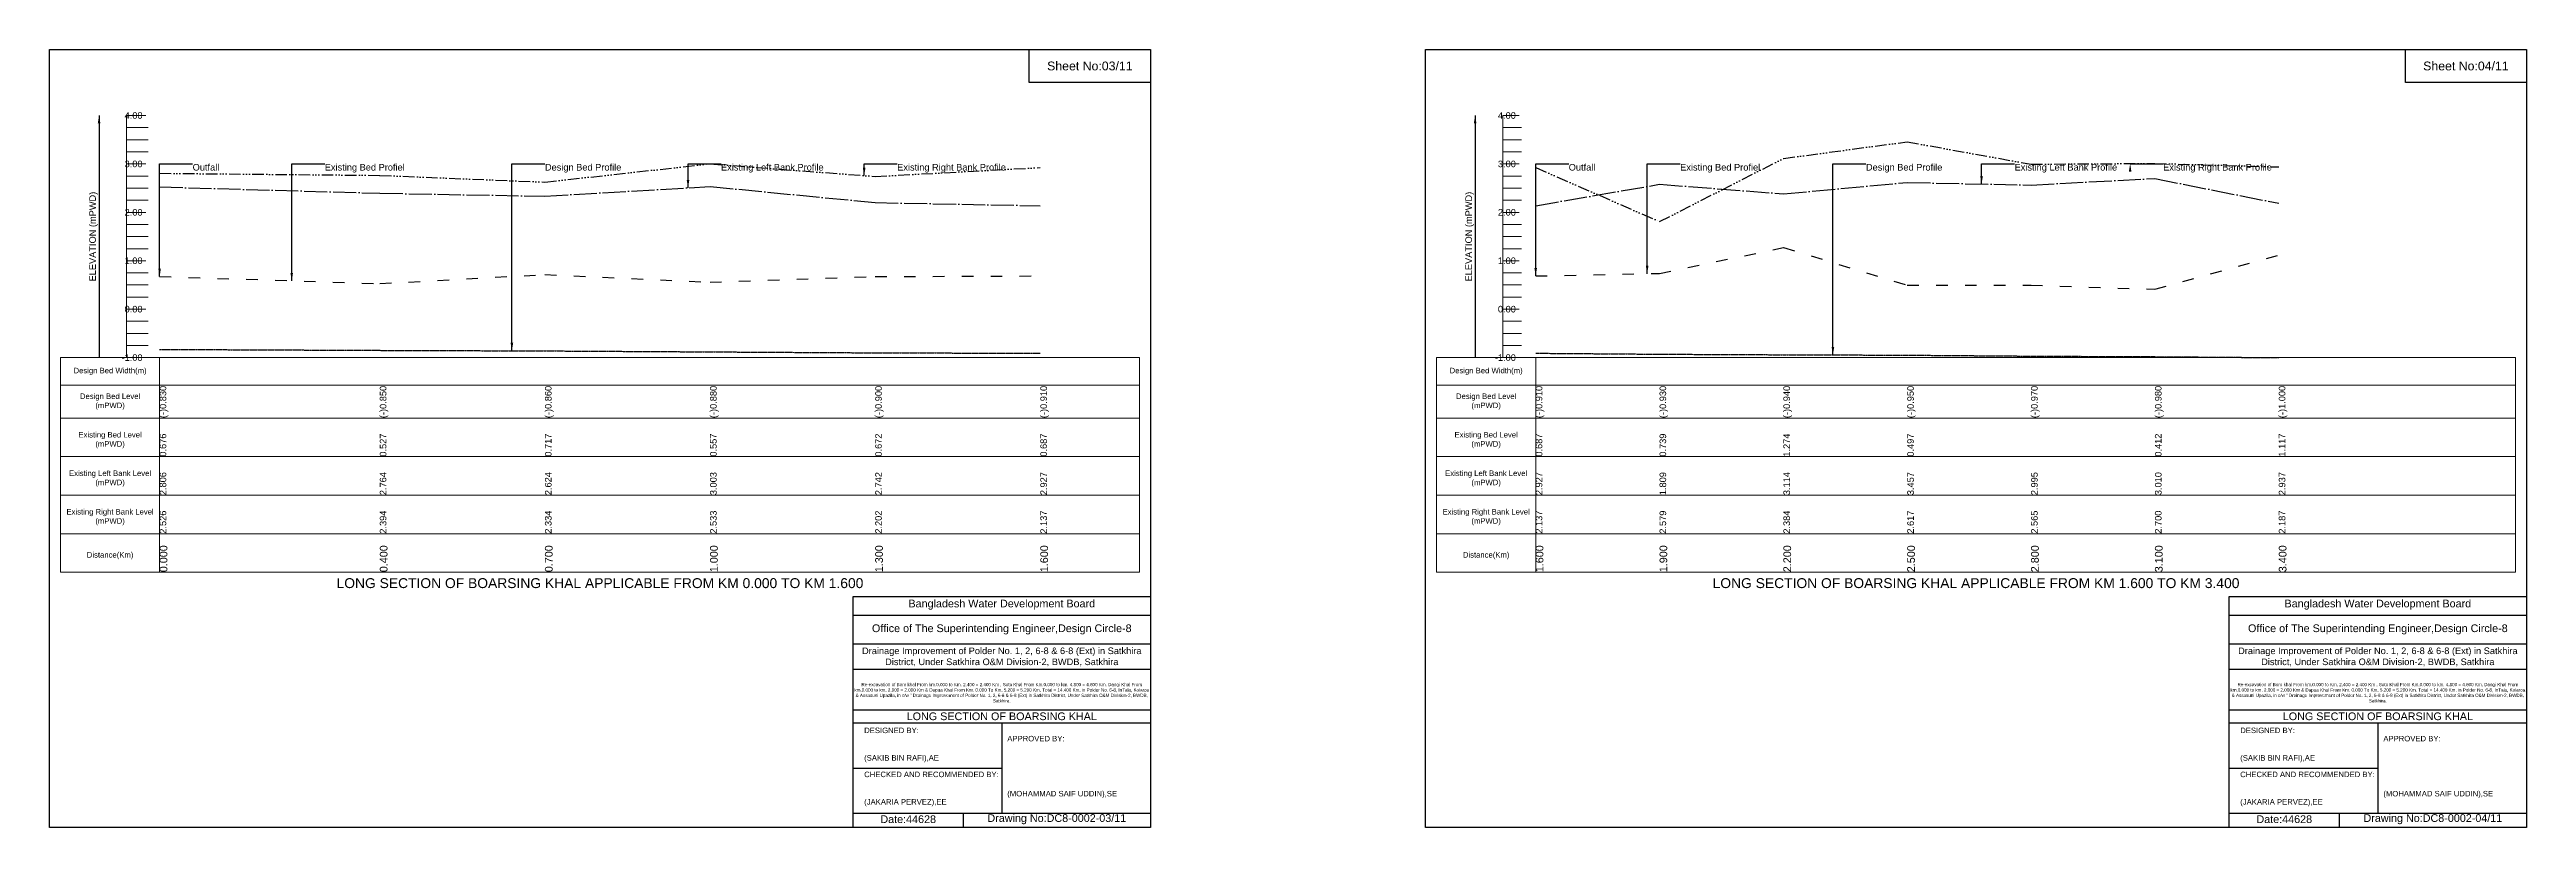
# Model space of a CAD drawing. Header units: inches. Extents: x 91000 to 268000, y -5656 to 20000.
# Drawn here: x 120000 to 138000, y 14344 to 20000 of the extents above; entities that cross this region are included whole.
import ezdxf

# ---------------------------------------------------------------- set-up
doc = ezdxf.new("R2010")
doc.units = ezdxf.units.IN
doc.header["$LTSCALE"] = 7
doc.header["$MEASUREMENT"] = 0
for name, pattern in [('ACAD_ISO03W100', [30, 12, -18]), ('ACAD_ISO04W100', [30, 24, -3, 0, -3]), ('ACAD_ISO14W100', [24, 12, -3, 0, -3, 0, -3, 0, -3]), ('CENTER', [2, 1.25, -0.25, 0.25, -0.25])]:
    doc.linetypes.add(name, pattern=pattern)
for name, color, linetype, lineweight in [('Design Bed Level Long Section', 7, 'CENTER', 25), ('Existing Bed Level for Long Section', 7, 'ACAD_ISO03W100', 25), ('Existing Left Bank of Long section', 7, 'ACAD_ISO04W100', 25), ('Existing Right Bank of Long Section', 7, 'ACAD_ISO14W100', 25), ('Long Section Border', 7, 'Continuous', 9), ('Long Section Labels', 7, 'Continuous', 9), ('Vscale for Long Section', 7, 'Continuous', 9)]:
    doc.layers.add(name, color=color, linetype=linetype, lineweight=lineweight)
doc.styles.get("Standard").update_dxf_attribs({"font": 'arial.ttf'})
doc.dimstyles.get("Standard").update_dxf_attribs({"dimtxt": 0.18, "dimasz": 0.18, "dimexe": 0.18, "dimexo": 0.0625, "dimgap": 0.09, "dimtad": 0, "dimtih": 1, "dimtoh": 1, "dimdec": 4, "dimzin": 0, "dimdsep": 46, "dimtxsty": 'Standard', "dimcen": 0.09, "dimadec": 0, "dimazin": 0, "dimtfac": 1, "dimtdec": 4, "dimtofl": 0, "dimtmove": 0, "dimatfit": 3, "dimfxl": 1, "dimtolj": 1, "dimtzin": 0, "dimarcsym": 0})

msp = doc.modelspace()

# ---------------------------------------------------------------- linework, layer by layer
for points in [[(120000, 20000), (128000, 20000), (128000, 14344), (120000, 14344)], [(127120, 20000), (128000, 20000), (128000, 19760), (127120, 19760)], [(130000, 20000), (138000, 20000), (138000, 14344), (130000, 14344)], [(137120, 20000), (138000, 20000), (138000, 19760), (137120, 19760)]]:
    msp.add_lwpolyline(points, close=True)
for points in [[(125840, 14344), (125840, 16024), (128000, 16024)], [(135840, 14344), (135840, 16024), (138000, 16024)], [(125840, 15888), (128000, 15888)], [(135840, 15888), (138000, 15888)], [(125840, 15680), (128000, 15680)], [(135840, 15680), (138000, 15680)], [(125840, 15496), (128000, 15496)], [(135840, 15496), (138000, 15496)], [(125840, 15200), (128000, 15200)], [(135840, 15200), (138000, 15200)], [(125840, 15104), (128000, 15104)], [(126920, 15104), (126920, 14448)], [(135840, 15104), (138000, 15104)], [(136920, 15104), (136920, 14448)], [(125840, 14776), (126920, 14776)], [(135840, 14776), (136920, 14776)], [(125840, 14448), (128000, 14448)], [(126640, 14448), (126640, 14344)], [(135840, 14448), (138000, 14448)], [(136640, 14448), (136640, 14344)]]:
    msp.add_lwpolyline(points)
at = {"layer": 'Design Bed Level Long Section'}
for points in [[(120800, 17820), (122400, 17813), (123600, 17809), (124800, 17802), (126000, 17795), (127200, 17792)], [(130800, 17792), (131700, 17785), (132600, 17781), (133500, 17778), (134400, 17771), (135300, 17767), (136200, 17760)]]:
    msp.add_lwpolyline(points, dxfattribs=at)
at = {"layer": 'Existing Bed Level for Long Section'}
for points in [[(130800, 18354), (131700, 18372), (132600, 18560), (133500, 18287), (134400, 18287), (135300, 18257), (136200, 18505)], [(120800, 18350), (122400, 18298), (123600, 18364), (124800, 18308), (126000, 18349), (127200, 18354)]]:
    msp.add_lwpolyline(points, dxfattribs=at)
at = {"layer": 'Existing Left Bank of Long section'}
for points in [[(120800, 19001), (122400, 18955), (123600, 18934), (124800, 19004), (126000, 18887), (127200, 18864)], [(130800, 18864), (131700, 19020), (132600, 18951), (133500, 19033), (134400, 19015), (135300, 19062), (136200, 18882)]]:
    msp.add_lwpolyline(points, dxfattribs=at)
at = {"layer": 'Existing Right Bank of Long Section'}
for points in [[(130800, 19142), (131700, 18749), (132600, 19208), (133500, 19329), (134400, 19166), (135300, 19172), (136200, 19146)], [(120800, 19100), (122400, 19085), (123600, 19036), (124800, 19169), (126000, 19077), (127200, 19142)]]:
    msp.add_lwpolyline(points, dxfattribs=at)
at = {"layer": 'Long Section Border'}
for points in [[(120080, 17760), (127920, 17760), (127920, 16200), (120080, 16200)], [(130080, 17760), (137920, 17760), (137920, 16200), (130080, 16200)]]:
    msp.add_lwpolyline(points, close=True, dxfattribs=at)
for points in [[(120800, 17760), (120800, 16200)], [(130800, 17760), (130800, 16200)], [(120080, 17560), (127920, 17560)], [(130080, 17560), (137920, 17560)], [(120080, 17320), (127920, 17320)], [(130080, 17320), (137920, 17320)], [(120080, 17040), (127920, 17040)], [(130080, 17040), (137920, 17040)], [(120080, 16760), (127920, 16760)], [(130080, 16760), (137920, 16760)], [(120080, 16480), (127920, 16480)], [(130080, 16480), (137920, 16480)]]:
    msp.add_lwpolyline(points, dxfattribs=at)
at = {"layer": 'Vscale for Long Section'}
for points in [[(120560, 17760), (120560, 18112), (120560, 18464), (120560, 18816), (120560, 19168), (120560, 19520)], [(120560, 19520), (120700, 19520)], [(130560, 17760), (130560, 18112), (130560, 18464), (130560, 18816), (130560, 19168), (130560, 19520)], [(130560, 19520), (130680, 19520)], [(120560, 19432), (120716, 19432)], [(120560, 19344), (120716, 19344)], [(130560, 19432), (130696, 19432)], [(130560, 19344), (130696, 19344)], [(120560, 19256), (120716, 19256)], [(120560, 19168), (120700, 19168)], [(120560, 19080), (120716, 19080)], [(130560, 19256), (130696, 19256)], [(130560, 19168), (130680, 19168)], [(130560, 19080), (130696, 19080)], [(120560, 18992), (120716, 18992)], [(120560, 18904), (120716, 18904)], [(130560, 18992), (130696, 18992)], [(130560, 18904), (130696, 18904)], [(120560, 18816), (120700, 18816)], [(120560, 18728), (120716, 18728)], [(130560, 18816), (130680, 18816)], [(130560, 18728), (130696, 18728)], [(120560, 18640), (120716, 18640)], [(120560, 18552), (120716, 18552)], [(130560, 18640), (130696, 18640)], [(130560, 18552), (130696, 18552)], [(120560, 18464), (120700, 18464)], [(120560, 18376), (120716, 18376)], [(130560, 18464), (130680, 18464)], [(130560, 18376), (130696, 18376)], [(120560, 18288), (120716, 18288)], [(120560, 18200), (120716, 18200)], [(130560, 18288), (130696, 18288)], [(130560, 18200), (130696, 18200)], [(120560, 18112), (120700, 18112)], [(120560, 18024), (120716, 18024)], [(130560, 18112), (130680, 18112)], [(130560, 18024), (130696, 18024)], [(120560, 17936), (120716, 17936)], [(120560, 17848), (120716, 17848)], [(130560, 17936), (130696, 17936)], [(130560, 17848), (130696, 17848)], [(120560, 17760), (120700, 17760)], [(130560, 17760), (130680, 17760)]]:
    msp.add_lwpolyline(points, dxfattribs=at)

# ---------------------------------------------------------------- texts
at = {"attachment_point": 5}
for s, insert, char_height in [('Sheet No:03/11', (127560, 19880), 64), ('Sheet No:04/11', (137560, 19880), 64), ('Bangladesh Water Development Board', (126920, 15964), 56), ('Bangladesh Water Development Board', (136920, 15964), 56), ('Office of The Superintending Engineer,Design Circle-8', (126920, 15784), 56), ('Office of The Superintending Engineer,Design Circle-8', (136920, 15784), 56)]:
    msp.add_mtext(s, dxfattribs=dict(at, insert=insert, char_height=char_height))
for s, insert, char_height, width, attachment_point in [('Drainage Improvement of Polder No. 1, 2, 6-8 & 6-8 (Ext) in Satkhira District, Under Satkhira O&M Division-2, BWDB, Satkhira', (126920, 15584), 48, 2240, 5), ('Drainage Improvement of Polder No. 1, 2, 6-8 & 6-8 (Ext) in Satkhira District, Under Satkhira O&M Division-2, BWDB, Satkhira', (136920, 15584), 48, 2240, 5), ('Re-excavation of Boro khal From km.0.000 to Km. 2.400 = 2.400 Km , Soto Khal From Km.0.000 to km. 4.800 = 4.800 Km, Dangi Khal From km.0.000 to km. 2.000 = 2.000 Km & Dapua Khal From Km. 0.000 To Km. 5.200 = 5.200 Km. Total = 14.400 Km. in Polder No. 6-8, InTala, Kolaroa & Assasuni Upazila, in c/w “ Drainage Improvement of Polder No. 1, 2, 6-8 & 6-8 (Ext) in Satkhira District, Under Satkhira O&M Division-2, BWDB, Satkhira.', (126920, 15324), 23.565, 2160, 5), ('Re-excavation of Boro khal From km.0.000 to Km. 2.400 = 2.400 Km , Soto Khal From Km.0.000 to km. 4.800 = 4.800 Km, Dangi Khal From km.0.000 to km. 2.000 = 2.000 Km & Dapua Khal From Km. 0.000 To Km. 5.200 = 5.200 Km. Total = 14.400 Km. in Polder No. 6-8, InTala, Kolaroa & Assasuni Upazila, in c/w “ Drainage Improvement of Polder No. 1, 2, 6-8 & 6-8 (Ext) in Satkhira District, Under Satkhira O&M Division-2, BWDB, Satkhira.', (136920, 15324), 23.565, 2160, 5), ('LONG SECTION OF BOARSING KHAL', (126920, 15152), 56, 2240, 5), ('LONG SECTION OF BOARSING KHAL', (136920, 15152), 56, 2240, 5), ('DESIGNED BY:^J^J^J(SAKIB BIN RAFI),AE', (125920, 14944), 40, 1120, 4), ('APPROVED BY:^J^J^J^J^J^J(MOHAMMAD SAIF UDDIN),SE', (126960, 14784), 40, 1120, 4), ('DESIGNED BY:^J^J^J(SAKIB BIN RAFI),AE', (135920, 14944), 40, 1120, 4), ('APPROVED BY:^J^J^J^J^J^J(MOHAMMAD SAIF UDDIN),SE', (136960, 14784), 40, 1120, 4), ('CHECKED AND RECOMMENDED BY:^J^J^J(JAKARIA PERVEZ),EE', (125920, 14624), 40, 1120, 4), ('CHECKED AND RECOMMENDED BY:^J^J^J(JAKARIA PERVEZ),EE', (135920, 14624), 40, 1120, 4), ('Date:44628', (126240, 14404), 56, 1120, 5), ('Drawing No:DC8-0002-03/11', (127320, 14404), 56, 1760, 5), ('Date:44628', (136240, 14404), 56, 1120, 5), ('Drawing No:DC8-0002-04/11', (137320, 14404), 56, 1760, 5)]:
    msp.add_mtext(s, dxfattribs=dict(insert=insert, char_height=char_height, width=width, attachment_point=attachment_point))
at = {"layer": 'Long Section Border', "attachment_point": 5}
for s, insert, char_height in [('Design Bed Width(m)', (120440, 17660), 40), ('Design Bed Width(m)', (130440, 17660), 40), ('Design Bed Level^J(mPWD)', (120440, 17440), 40), ('Design Bed Level^J(mPWD)', (130440, 17440), 40), ('Existing Bed Level^J(mPWD)', (120440, 17160), 40), ('Existing Bed Level^J(mPWD)', (130440, 17160), 40), ('Existing Left Bank Level^J(mPWD)', (120440, 16880), 40), ('Existing Left Bank Level^J(mPWD)', (130440, 16880), 40), ('Existing Right Bank Level^J(mPWD)', (120440, 16600), 40), ('Existing Right Bank Level^J(mPWD)', (130440, 16600), 40), ('Distance(Km)', (120440, 16320), 40), ('Distance(Km)', (130440, 16320), 40), ('LONG SECTION OF BOARSING KHAL APPLICABLE FROM KM 0.000 TO KM 1.600', (124000, 16120), 72), ('LONG SECTION OF BOARSING KHAL APPLICABLE FROM KM 1.600 TO KM 3.400', (134000, 16120), 72)]:
    msp.add_mtext(s, dxfattribs=dict(at, insert=insert, char_height=char_height))
at = {"layer": 'Long Section Labels', "char_height": 48, "attachment_point": 1}
for s, insert in [('Outfall', (121040, 19168)), ('Existing Bed Profiel', (122000, 19168)), ('Design Bed Profile', (123600, 19168)), ('Existing Left Bank Profile', (124880, 19168)), ('Existing Right Bank Profile', (126160, 19168)), ('Outfall', (131040, 19168)), ('Existing Bed Profiel', (131850, 19168)), ('Design Bed Profile', (133200, 19168)), ('Existing Left Bank Profile', (134280, 19168)), ('Existing Right Bank Profile', (135360, 19168))]:
    msp.add_mtext(s, dxfattribs=dict(at, insert=insert))
at = {"layer": 'Vscale for Long Section', "char_height": 48, "attachment_point": 6}
for s, insert in [('4.00', (120676, 19520)), ('4.00', (130656, 19520)), ('3.00', (120676, 19168)), ('3.00', (130656, 19168)), ('2.00', (120676, 18816)), ('2.00', (130656, 18816)), ('1.00', (120676, 18464)), ('1.00', (130656, 18464)), ('0.00', (120676, 18112)), ('0.00', (130656, 18112)), ('-1.00', (120676, 17760)), ('-1.00', (130656, 17760))]:
    msp.add_mtext(s, dxfattribs=dict(at, insert=insert))
at = {"layer": 'Vscale for Long Section', "rotation": 90}
for s, insert, char_height, attachment_point in [('ELEVATION (mPWD)', (120320, 18640), 48, 5), ('ELEVATION (mPWD)', (130320, 18640), 48, 5), ('(-)0.830', (120800, 17320), 48, 1), ('(-)0.850', (122400, 17320), 48, 1), ('(-)0.860', (123600, 17320), 48, 1), ('(-)0.880', (124800, 17320), 48, 1), ('(-)0.900', (126000, 17320), 48, 1), ('(-)0.910', (127200, 17320), 48, 1), ('(-)0.910', (130800, 17320), 48, 1), ('(-)0.930', (131700, 17320), 48, 1), ('(-)0.940', (132600, 17320), 48, 1), ('(-)0.950', (133500, 17320), 48, 1), ('(-)0.970', (134400, 17320), 48, 1), ('(-)0.980', (135300, 17320), 48, 1), ('(-)1.000', (136200, 17320), 48, 1), ('0.676', (120800, 17040), 48, 1), ('0.527', (122400, 17040), 48, 1), ('0.717', (123600, 17040), 48, 1), ('0.557', (124800, 17040), 48, 1), ('0.672', (126000, 17040), 48, 1), ('0.687', (127200, 17040), 48, 1), ('0.687', (130800, 17040), 48, 1), ('0.739', (131700, 17040), 48, 1), ('1.274', (132600, 17040), 48, 1), ('0.497', (133500, 17040), 48, 1), ('0.497', (133500, 17040), 48, 1), ('0.412', (135300, 17040), 48, 1), ('1.117', (136200, 17040), 48, 1), ('2.806', (120800, 16760), 48, 1), ('2.764', (122400, 16760), 48, 1), ('2.624', (123600, 16760), 48, 1), ('3.003', (124800, 16760), 48, 1), ('2.742', (126000, 16760), 48, 1), ('2.927', (127200, 16760), 48, 1), ('2.927', (130800, 16760), 48, 1), ('1.809', (131700, 16760), 48, 1), ('3.114', (132600, 16760), 48, 1), ('3.457', (133500, 16760), 48, 1), ('2.995', (134400, 16760), 48, 1), ('3.010', (135300, 16760), 48, 1), ('2.937', (136200, 16760), 48, 1), ('2.526', (120800, 16480), 48, 1), ('2.394', (122400, 16480), 48, 1), ('2.334', (123600, 16480), 48, 1), ('2.533', (124800, 16480), 48, 1), ('2.202', (126000, 16480), 48, 1), ('2.137', (127200, 16480), 48, 1), ('2.137', (130800, 16480), 48, 1), ('2.579', (131700, 16480), 48, 1), ('2.384', (132600, 16480), 48, 1), ('2.617', (133500, 16480), 48, 1), ('2.565', (134400, 16480), 48, 1), ('2.700', (135300, 16480), 48, 1), ('2.187', (136200, 16480), 48, 1), ('0.000', (120800, 16200), 56, 1), ('0.400', (122400, 16200), 56, 1), ('0.700', (123600, 16200), 56, 1), ('1.000', (124800, 16200), 56, 1), ('1.300', (126000, 16200), 56, 1), ('1.600', (127200, 16200), 56, 1), ('1.600', (130800, 16200), 56, 1), ('1.900', (131700, 16200), 56, 1), ('2.200', (132600, 16200), 56, 1), ('2.500', (133500, 16200), 56, 1), ('2.800', (134400, 16200), 56, 1), ('3.100', (135300, 16200), 56, 1), ('3.400', (136200, 16200), 56, 1)]:
    msp.add_mtext(s, dxfattribs=dict(at, insert=insert, char_height=char_height, attachment_point=attachment_point))

# ---------------------------------------------------------------- leaders
at = {"layer": 'Long Section Labels', "annotation_type": 0, "has_hookline": 1, "hookline_direction": 0}
for points, text_width in [([(120800, 18350), (120800, 19168), (121040, 19168)], 186), ([(121760, 18318), (121760, 19168), (122000, 19168)], 571), ([(123360, 17810), (123360, 19168), (123600, 19168)], 547), ([(124640, 18994), (124640, 19168), (124880, 19168)], 737), ([(125920, 19083), (125920, 19168), (126160, 19168)], 782), ([(130800, 18354), (130800, 19168), (131040, 19168)], 186), ([(131610, 18370), (131610, 19168), (131850, 19168)], 571), ([(132960, 17780), (132960, 19168), (133200, 19168)], 547), ([(134040, 19022), (134040, 19168), (134280, 19168)], 737), ([(135120, 19170), (135120, 19168), (135360, 19168)], 782)]:
    msp.add_leader(points, dimstyle='Standard', override={"dimasz": 57.6}, dxfattribs=dict(at, text_width=text_width))
at = {"layer": 'Vscale for Long Section'}
for points in [[(120360, 19520), (120360, 17760)], [(130360, 19520), (130360, 17760)]]:
    msp.add_leader(points, dimstyle='Standard', override={"dimasz": 57.6}, dxfattribs=at)

doc.saveas('drawing.dxf')
